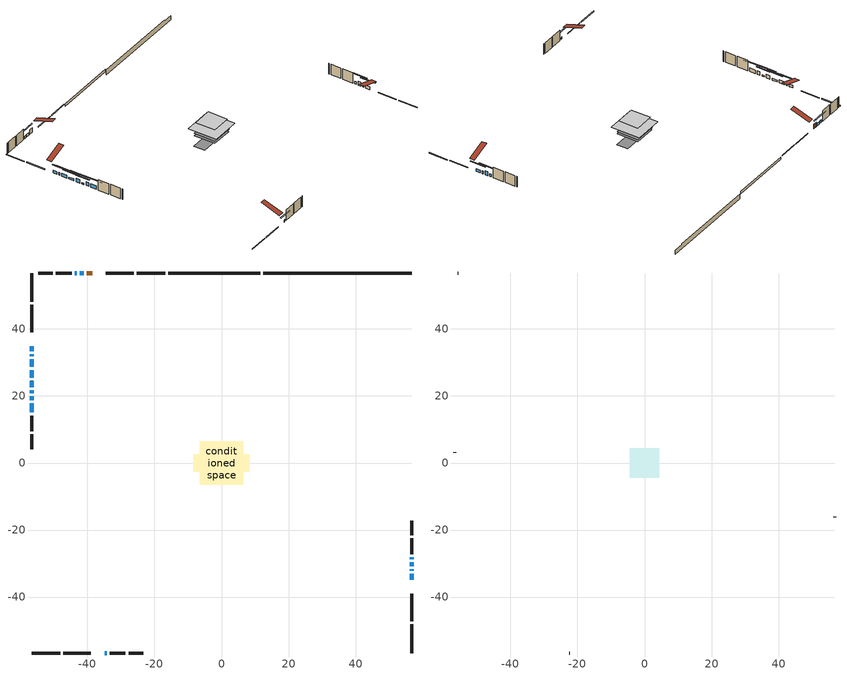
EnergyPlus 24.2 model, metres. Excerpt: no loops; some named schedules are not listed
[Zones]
conditioned space
 floor adiabatic (Floor2 construction): -4.76,-4.76 -4.76,4.76 4.76,4.76 4.76,-4.76 z1.07
 floor adiabatic (AdiabaticFloorConstruction): -6.42,-6.42 -6.42,6.42 6.42,6.42 6.42,-6.42 z3.51
 floor foundation (Slab1 construction): -8.49,-2.56 -8.49,2.56 8.49,2.56 8.49,-2.56 z-1.94
 floor foundation (Slab2 construction): -4.76,-4.76 -4.76,4.76 4.76,4.76 4.76,-4.76 z0
 wall outside (RimJoist1 construction): -16.78,56.71 -25.3,56.71 / -56.71,-56.71 -48.19,-56.71 / -56.71,56.71 -56.71,48.19 / 56.71,-56.71 56.71,-48.19 z1.07:1.37
 wall outside (RimJoist2 construction): -26.22,56.71 -34.51,56.71 / -47.26,-56.71 -38.97,-56.71 / -56.71,47.26 -56.71,38.97 / 56.71,-47.26 56.71,-38.97 z1.07:1.37
 wall outside (AdiabaticWallConstruction 1): -38.61,56.71 -40.21,56.71 z1.07:3.1
 wall outside (AdiabaticWallConstruction): 56.71,-34.88 56.71,-33.13 z1.07:2.34; -56.71,34.88 -56.71,33.37 / 56.71,-32.2 56.71,-31.78 / 56.71,-28.76 56.71,-28.13 z1.07:2.29; -56.71,32.44 -56.71,31.93 / -56.71,31 -56.71,28.67 z1.07:2.39; 56.71,-30.86 56.71,-29.69 z1.07:2.95; -34.88,-56.71 -34.32,-56.71 z1.07:1.96; -41.13,56.71 -42.3,56.71 / -43.23,56.71 -43.74,56.71 z1.07:2.24; -56.71,27.74 -56.71,25.4 z1.07:1.93; -56.71,24.47 -56.71,22.64 / -56.71,19.87 -56.71,18.7 / -56.71,17.77 -56.71,15.1 z1.07:2.72; -56.71,21.72 -56.71,20.8 z1.07:1.71
 wall outside (Wall1 construction): -44.67,56.71 -49.4,56.71 / -33.39,-56.71 -28.66,-56.71 / -56.71,14.17 -56.71,9.44 / 56.71,-27.2 56.71,-22.47 z1.07:5.95
 wall outside (Wall2 construction): -50.33,56.71 -54.71,56.71 / -27.73,-56.71 -23.35,-56.71 / -56.71,8.51 -56.71,4.13 / 56.71,-21.54 56.71,-17.16 z1.07:5.95
 wall foundation (FoundationWall1 construction): 12.51,56.71,-1.94 12.51,56.71,0.35 52.29,56.71,0.35 52.29,56.71,-0.11 56.71,56.71,-0.11 56.71,56.71,-1.94
 wall foundation (FoundationWall2 construction): 11.58,56.71 -15.85,56.71 z0:1.07
 window (WindowConstruction 4): 56.71,-34.88 56.71,-33.13 z1.07:2.34
 window (WindowConstruction 5): -56.71,34.88 -56.71,33.37 z1.07:2.29
 window (WindowConstruction 6): 56.71,-32.2 56.71,-31.78 z1.07:2.29
 window (WindowConstruction 7): -56.71,32.44 -56.71,31.93 z1.07:2.39
 window (WindowConstruction 8): -56.71,31 -56.71,28.67 z1.07:2.39
 window (WindowConstruction 9): 56.71,-30.85 56.71,-29.69 z1.07:2.95
 window (WindowConstruction 10): -34.88,-56.71 -34.32,-56.71 z1.07:1.96
 window (WindowConstruction 11): -41.13,56.71 -42.3,56.71 z1.07:2.24
 window (WindowConstruction 13): 56.71,-28.76 56.71,-28.13 z1.07:2.29
 window (WindowConstruction 12): -43.23,56.71 -43.74,56.71 z1.07:2.24
 window (WindowConstruction 14): -56.71,27.74 -56.71,25.4 z1.07:1.93
 window (WindowConstruction): -56.71,24.47 -56.71,22.64 z1.07:2.72
 window (WindowConstruction 1): -56.71,21.71 -56.71,20.8 z1.07:1.7
 window (WindowConstruction 2): -56.71,19.87 -56.71,18.7 z1.07:2.72
 window (WindowConstruction 3): -56.71,17.77 -56.71,15.1 z1.07:2.72
 door (Door): -38.61,56.71 -40.21,56.71 z1.07:3.1
 ceiling adiabatic (AdiabaticFloorConstruction): 6.42,-6.42 6.42,6.42 -6.42,6.42 -6.42,-6.42 z3.51
attic - vented
 floor to conditioned space (Floor1 construction Reversed): -4.36,-4.36 -4.36,4.36 4.36,4.36 4.36,-4.36 z5.95
 wall outside (Wall3 construction): -55.64,56.71 -55.78,56.71 / -22.42,-56.71 -22.28,-56.71 / -56.71,3.2 -56.71,3.06 / 56.71,-16.23 56.71,-16.09 z1.07:5.95
 roof outside (Roof1 construction): -37.68,56.71,5.95 -37.68,48.22,8.77 -35.44,48.22,8.77 -35.44,56.71,5.95; -35.81,-56.71,5.95 -35.81,-48.22,8.77 -38.04,-48.22,8.77 -38.04,-56.71,5.95; -56.71,35.81,5.95 -48.22,35.81,8.77 -48.22,38.04,8.77 -56.71,38.04,5.95; 56.71,-35.81,5.95 48.22,-35.81,8.77 48.22,-38.04,8.77 56.71,-38.04,5.95
shading: 56.71,-30.49 56.71,-37.52 57.12,-37.52 57.12,-30.49 z4.98; -56.71,29.29 -56.71,35.08 -57.12,35.08 -57.12,29.29 z5.03; -56.71,26.03 -56.71,33.64 -57.12,33.64 -57.12,26.03 z5.03; 56.71,-27.05 56.71,-33.49 57.12,-33.49 57.12,-27.05 z5.59; -31.68,-56.71 -37.52,-56.71 -37.52,-57.12 -31.68,-57.12 z4.6; -44.94,56.71 -38.5,56.71 -38.5,57.12 -44.94,57.12 z4.88; -46.38,56.71 -40.59,56.71 -40.59,57.12 -46.38,57.12 z4.88; -56.71,22.76 -56.71,30.38 -57.12,30.38 -57.12,22.76 z4.57; -56.71,20 -56.71,27.11 -57.12,27.11 -57.12,20 z5.36; -56.71,18.16 -56.71,24.35 -57.12,24.35 -57.12,18.16 z4.34; -56.71,16.06 -56.71,22.51 -57.12,22.51 -57.12,16.06 z5.36; -56.71,12.46 -56.71,20.41 -57.12,20.41 -57.12,12.46 z5.36
[Building]
Building 1: Terrain=Suburbs
[Site:Location]
London AP_ON: Latitude {deg}=43.03; Longitude {deg}=-81.15; Time Zone {hr}=-5; Elevation {m}=278; Keep Site Location Information=Yes
[Site:GroundTemperature:Shallow]
3.98693, 1.93205, 1.76749, 2.74264, 6.6573, 10.5537, 13.9317, 16.0716, 16.2534, 14.513, 11.2211, 7.44421
[Site:WaterMainsTemperature]
Calculation Method=Schedule; Temperature Schedule=mains temperature schedule
[Material] Roughness=Rough; Thermal Absorptance=0.9
Name | Thickness {m} | Conductivity {W/m-K} | Density {kg/m3} | Specific Heat {J/kg-K} | Solar Absorptance | Visible Absorptance
asphalt or fiberglass shingles | 0.00635 | 0.162714 | 1121.4 | 1465.45 | 0.4 | 0.4
ceiling loosefill ins | 0.0846667 | 0.0480833 | 16.02 | 1046.75 | 0.7 | 0.7
ceiling stud and cavity | 0.1397 | 0.0800577 | 65.682 | 1177.47 | 0.7 | 0.7
concrete 4.0 in. | 0.1016 | 1.803125 | 2242.8 | 837.4 | 0.7 | 0.7
concrete 8.0 in. | 0.2032 | 1.803125 | 2242.8 | 837.4 | 0.7 | 0.7
door material | 0.04445 | 0.053851 | 512.64 | 1214.23 | 0.7 | 0.7
exterior vertical ins | 0.00634375 | 0.029427 | 32.04 | 1214.23 | 0.7 | 0.7
exterior vertical ins 1 | 0.0443547 | 0.029427 | 32.04 | 1214.23 | 0.7 | 0.7
floor covering | 0.0127 | 9.015625 | 54.468 | 1339.84 | 0.6 | 0.6
floor covering 1 | 0.0127 | 0.0433444 | 54.468 | 1339.84 | 0.6 | 0.6
floor rigid ins; wall rigid ins | 0.512978 | 0.029427 | 32.04 | 1214.23 | 0.7 | 0.7
floor stud and cavity | 0.0889 | 0.621767 | 50.32683 | 1063.81 | 0.7 | 0.7
floor stud and cavity 1 | 0.1397 | 1.75129 | 37.0049 | 1207.88 | 0.7 | 0.7
furniture material conditioned space 1 | 0.1524 | 0.115458 | 640.8 | 1214.23 | 0.6 | 0.6
gypsum board | 0.0127 | 0.160291 | 801 | 837.4 | 0.6 | 0.6
gypsum board 1 | 0.0127 | 0.160291 | 801 | 837.4 | 0.7 | 0.7
osb sheathing 0.5 in. | 0.0127 | 0.115458 | 512.64 | 1214.23 | 0.7 | 0.7
osb sheathing 0.75 in. | 0.01905 | 0.115458 | 512.64 | 1214.23 | 0.7 | 0.7
osb sheathing 2.0 in. | 0.0508 | 0.115458 | 512.64 | 1214.23 | 0.7 | 0.7
rim joist rigid ins | 0.051816 | 0.029427 | 32.04 | 1214.23 | 0.7 | 0.7
rim joist stud and cavity | 0.0508 | 0.0346513 | 125.044 | 1163.47 | 0.6 | 0.6
rim joist stud and cavity 1 | 0.0508 | 0.035244 | 125.044 | 1163.47 | 0.6 | 0.6
wall stud and cavity | 0.1397 | 0.0817921 | 139.0536 | 1170.24 | 0.7 | 0.7
wall stud and cavity 1 | 0.1397 | 0.0937807 | 139.0536 | 1170.24 | 0.7 | 0.7
wall stud and cavity 2 | 0.0889 | 6.1454 | 50.32683 | 1063.81 | 0.6 | 0.6
wall stud and cavity 3 | 0.0889 | 0.380278 | 52.3479 | 1209.89 | 0.7 | 0.7
wall stud and cavity 4 | 0.0889 | 0.391764 | 83.0341 | 1211.67 | 0.7 | 0.7
wood siding | 0.0254 | 0.102417 | 544.68 | 1172.36 | 0.4 | 0.4
wood siding 1 | 0.00254 | 0.102417 | 544.68 | 1172.36 | 0.4 | 0.4
wood siding 2; wood siding 3; wood siding 4 | 0.0254 | 0.102417 | 544.68 | 1172.36 | 0.7 | 0.7
[WindowMaterial:SimpleGlazingSystem]
Name | U-Factor {W/m2-K} | Solar Heat Gain Coefficient
WindowMaterial | 2.9395 | 0.62
WindowMaterial 1 | 2.992306 | 0.51
WindowMaterial 10 | 2.98776 | 0.6
WindowMaterial 11 | 2.9395 | 0.6
WindowMaterial 12 | 4.09838 | 0.68
WindowMaterial 13 | 3.131417 | 0.48
WindowMaterial 14 | 3.00253 | 0.53
WindowMaterial 2 | 3.006501 | 0.51
WindowMaterial 3 | 2.975272 | 0.57
WindowMaterial 4 | 2.91679 | 0.63
WindowMaterial 5 | 2.96903 | 0.62
WindowMaterial 6 | 3.06271 | 0.54
WindowMaterial 7 | 3.00537 | 0.5
WindowMaterial 8 | 2.93325 | 0.6
WindowMaterial 9 | 2.91963 | 0.62
[Construction]
AdiabaticFloorConstruction: floor stud and cavity 1, floor rigid ins, osb sheathing 0.75 in., floor covering 1
AdiabaticWallConstruction: wood siding 3, wall rigid ins, wall stud and cavity 3, gypsum board
AdiabaticWallConstruction 1: wood siding 4, wall rigid ins, wall stud and cavity 3, gypsum board
Door: door material
Floor1 construction Reversed: gypsum board, ceiling stud and cavity, ceiling loosefill ins
Floor2 construction: floor stud and cavity, floor covering
FoundationWall1 construction; FoundationWall2 construction: concrete 8.0 in., gypsum board 1
furniture construction conditioned space 1: furniture material conditioned space 1
PartitionWallConstruction: gypsum board, wall stud and cavity 4, gypsum board
RimJoist1 construction: wood siding 2, rim joist rigid ins, osb sheathing 2.0 in., rim joist stud and cavity
RimJoist2 construction: wood siding 2, rim joist rigid ins, osb sheathing 2.0 in., rim joist stud and cavity 1
Roof1 construction: asphalt or fiberglass shingles
Slab1 construction; Slab2 construction: concrete 4.0 in.
Wall1 construction: wood siding, osb sheathing 0.5 in., wall stud and cavity, gypsum board
Wall2 construction: wood siding, osb sheathing 0.5 in., wall stud and cavity 1, gypsum board
Wall3 construction: wood siding 1, wall stud and cavity 2
WindowConstruction: WindowMaterial
WindowConstruction 1: WindowMaterial 1
WindowConstruction 10: WindowMaterial 10
WindowConstruction 11: WindowMaterial 11
WindowConstruction 12: WindowMaterial 12
WindowConstruction 13: WindowMaterial 13
WindowConstruction 14: WindowMaterial 14
WindowConstruction 2: WindowMaterial 2
WindowConstruction 3: WindowMaterial 3
WindowConstruction 4: WindowMaterial 4
WindowConstruction 5: WindowMaterial 5
WindowConstruction 6: WindowMaterial 6
WindowConstruction 7: WindowMaterial 7
WindowConstruction 8: WindowMaterial 8
WindowConstruction 9: WindowMaterial 9
[Zone] Multiplier=1; Part of Total Floor Area=Yes
Name | Volume {m3}
attic - vented | 34.8369
conditioned space | 626.9
[Space]
Name | Zone | Volume {m3}
attic - vented 1 | attic - vented | 34.8369
conditioned space 1 | conditioned space | 626.9
[ZoneInfiltration:EffectiveLeakageArea]
infil attic - vented 1: Zone or Space=attic - vented 1; Schedule=Always On Discrete; Effective Air Leakage Area {cm2}=3311.13; Stack Coefficient=0.000535789; Wind Coefficient=1.56393e-05
[ZoneMixing]
whole house fan mix: Zone or Space=attic - vented; Schedule=Always On Continuous; Design Flow Rate Calculation Method=Flow/Zone; Design Flow Rate {m3/s}=0; Source Zone or Space=conditioned space
[SurfaceProperty:ExposedFoundationPerimeter] Exposed Perimeter Calculation Method=TotalExposedPerimeter
Name | Total Exposed Perimeter {m}
Slab1 | 44.195
Slab2 | 27.432
[InternalMass] Zone or ZoneList=conditioned space; Space or SpaceList=conditioned space 1
Name | Construction | Surface Area {m2}
furniture mass conditioned space 1 | furniture construction conditioned space 1 | 173.208
partition wall mass | PartitionWallConstruction | 342.32
[Lights]
interior lighting: Zone or ZoneList or Space or SpaceList=conditioned space 1; Schedule=interior lighting schedule; Design Level Calculation Method=LightingLevel; Lighting Level {W}=343.2; Return Air Fraction=0; Fraction Radiant=0.6; Fraction Visible=0.2; Fraction Replaceable=1
[People]
occupants: Zone or ZoneList or Space or SpaceList=conditioned space 1; Number of People Schedule=occupants schedule; Number of People Calculation Method=People; Number of People=3; Fraction Radiant=0.314171; Sensible Heat Fraction=0.56303; Activity Level Schedule=occupants activity schedule; Carbon Dioxide Generation Rate {m3/s-W}=0; Enable ASHRAE 55 Comfort Warnings=No; Mean Radiant Temperature Calculation Type=EnclosureAveraged
[ElectricEquipment] Zone or ZoneList or Space or SpaceList=conditioned space 1; Design Level Calculation Method=EquipmentLevel
Name | Schedule | Design Level {W} | Fraction Latent | Fraction Radiant | Fraction Lost
clothes dryer | clothes dryer schedule | 140.772 | 0.015 | 0.081 | 0.85
clothes washer | clothes washer schedule | 32.1985 | 0.03 | 0.162 | 0.7
cooking range | cooking range schedule | 215.147 | 0.08 | 0.432 | 0.2
dishwasher | dishwasher schedule | 66.8632 | 0.3 | 0.18 | 0.4
fridge | fridge schedule | 72.9452 | 0 | 0.6 | 0
mech vent house fan | mech vent house fan schedule | 0 | 0 | 0 | 1
mech vent house fan cfis | mech vent house fan cfis schedule | 0 | 0 | 0 | 0
misc plug loads | misc plug loads schedule | 494.7 | 0.045 | 0.513 | 0.1
whole house fan | Always On Discrete | 0 | 0 | 0 | 1
[OtherEquipment] Zone or ZoneList or Space or SpaceList=conditioned space 1; Design Level Calculation Method=EquipmentLevel
Name | Fuel Type | Schedule | Design Level {W} | Fraction Latent | Fraction Radiant | Fraction Lost
clothes dryer 1 | Electricity | clothes dryer schedule | 0 | 0.015 | 0.081 | 0.85
cooking range 1 | Electricity | cooking range schedule | 0 | 0.08 | 0.432 | 0.2
general water use latent | None | general water use schedule | 62.594 | 1 | 0 | 0
general water use sensible | None | general water use schedule | -61.6891 | 0 | 0.6 | 0
mech vent house fan latent load | None | Always On Discrete | 0 | 1 | 0 | 0
mech vent house fan sensible load | None | Always On Discrete | 0 | 0 | 0 | 0
water heater energy adjustment1 | NaturalGas | Always On Discrete | 0.01 | 0 | 0 | 1
[ZoneInfiltration:DesignFlowRate] Zone or ZoneList or Space or SpaceList=conditioned space 1; Schedule=Always On Discrete; Design Flow Rate Calculation Method=Flow/Zone; Design Flow Rate {m3/s}=0
infil flow; natural vent flow; whole house fan flow
[Foundation:Kiva] Initial Indoor Air Temperature {C}=18; Wall Depth Below Slab {m}=0.2032; Custom Block X Position 1 {m}=0.2159; Custom Block Z Position 1 {m}=0
Name | Wall Height Above Grade {m} | Custom Block Material Name 1 | Custom Block Depth 1 {m}
Foundation Kiva 1 | 0.350002 | exterior vertical ins | 2.28999
Foundation Kiva 2 | 1.07 | exterior vertical ins 1 | 1.07
[Foundation:Kiva:Settings]
Soil Conductivity {W/m-K}=0.849921; Soil Density {kg/m3}=1842.3; Soil Specific Heat {J/kg-K}=418.7; Ground Solar Absorptivity=0.9; Ground Thermal Absorptivity=0.9; Ground Surface Roughness {m}=0.03; Far-Field Width {m}=40; Deep-Ground Boundary Condition=ZeroFlux; Deep-Ground Depth {m}=40; Minimum Cell Dimension {m}=0.2; Maximum Cell Growth Coefficient=3; Simulation Timestep=Timestep
[Exterior:Lights]
exterior lighting: Schedule=exterior lighting schedule; Design Level {W}=75.6
[Schedule:Constant]
Name | Hourly Value
Always On Continuous; mech vent house fan schedule; mech vent house fan cfis schedule; Always On Discrete | 1
occupants activity schedule | 117.228
fridge schedule | 0
[Schedule:Week:Daily]
interior lighting schedule Week Rule - Jan1-Jan27: interior lighting schedule day, interior lighting schedule day, interior lighting schedule day, interior lighting schedule day, interior lighting schedule day, interior lighting schedule day, interior lighting schedule day, interior lighting schedule default day, interior lighting schedule default day, interior lighting schedule default day, interior lighting schedule default day, interior lighting schedule default day
interior lighting schedule Week Rule - Jan28-Feb3: interior lighting schedule day, interior lighting schedule day, interior lighting schedule day, interior lighting schedule day, interior lighting schedule day 1, interior lighting schedule day 1, interior lighting schedule day 1, interior lighting schedule default day, interior lighting schedule default day, interior lighting schedule default day, interior lighting schedule default day, interior lighting schedule default day
interior lighting schedule Week Rule - Feb4-Feb24: interior lighting schedule day 1, interior lighting schedule day 1, interior lighting schedule day 1, interior lighting schedule day 1, interior lighting schedule day 1, interior lighting schedule day 1, interior lighting schedule day 1, interior lighting schedule default day, interior lighting schedule default day, interior lighting schedule default day, interior lighting schedule default day, interior lighting schedule default day
interior lighting schedule Week Rule - Feb25-Mar3: interior lighting schedule day 1, interior lighting schedule day 1, interior lighting schedule day 1, interior lighting schedule day 1, interior lighting schedule day 2, interior lighting schedule day 2, interior lighting schedule day 2, interior lighting schedule default day, interior lighting schedule default day, interior lighting schedule default day, interior lighting schedule default day, interior lighting schedule default day
interior lighting schedule Week Rule - Mar4-Mar31: interior lighting schedule day 2, interior lighting schedule day 2, interior lighting schedule day 2, interior lighting schedule day 2, interior lighting schedule day 2, interior lighting schedule day 2, interior lighting schedule day 2, interior lighting schedule default day, interior lighting schedule default day, interior lighting schedule default day, interior lighting schedule default day, interior lighting schedule default day
interior lighting schedule Week Rule - Apr1-Apr28: interior lighting schedule day 3, interior lighting schedule day 3, interior lighting schedule day 3, interior lighting schedule day 3, interior lighting schedule day 3, interior lighting schedule day 3, interior lighting schedule day 3, interior lighting schedule default day, interior lighting schedule default day, interior lighting schedule default day, interior lighting schedule default day, interior lighting schedule default day
interior lighting schedule Week Rule - Apr29-May5: interior lighting schedule day 3, interior lighting schedule day 3, interior lighting schedule day 4, interior lighting schedule day 4, interior lighting schedule day 4, interior lighting schedule day 4, interior lighting schedule day 4, interior lighting schedule default day, interior lighting schedule default day, interior lighting schedule default day, interior lighting schedule default day, interior lighting schedule default day
interior lighting schedule Week Rule - May6-May26: interior lighting schedule day 4, interior lighting schedule day 4, interior lighting schedule day 4, interior lighting schedule day 4, interior lighting schedule day 4, interior lighting schedule day 4, interior lighting schedule day 4, interior lighting schedule default day, interior lighting schedule default day, interior lighting schedule default day, interior lighting schedule default day, interior lighting schedule default day
interior lighting schedule Week Rule - May27-Jun2: interior lighting schedule day 4, interior lighting schedule day 4, interior lighting schedule day 4, interior lighting schedule day 4, interior lighting schedule day 4, interior lighting schedule day 5, interior lighting schedule day 5, interior lighting schedule default day, interior lighting schedule default day, interior lighting schedule default day, interior lighting schedule default day, interior lighting schedule default day
interior lighting schedule Week Rule - Jun3-Jun30: interior lighting schedule day 5, interior lighting schedule day 5, interior lighting schedule day 5, interior lighting schedule day 5, interior lighting schedule day 5, interior lighting schedule day 5, interior lighting schedule day 5, interior lighting schedule default day, interior lighting schedule default day, interior lighting schedule default day, interior lighting schedule default day, interior lighting schedule default day
interior lighting schedule Week Rule - Jul1-Jul28: interior lighting schedule day 6, interior lighting schedule day 6, interior lighting schedule day 6, interior lighting schedule day 6, interior lighting schedule day 6, interior lighting schedule day 6, interior lighting schedule day 6, interior lighting schedule default day, interior lighting schedule default day, interior lighting schedule default day, interior lighting schedule default day, interior lighting schedule default day
interior lighting schedule Week Rule - Jul29-Aug4: interior lighting schedule day 6, interior lighting schedule day 6, interior lighting schedule day 6, interior lighting schedule day 7, interior lighting schedule day 7, interior lighting schedule day 7, interior lighting schedule day 7, interior lighting schedule default day, interior lighting schedule default day, interior lighting schedule default day, interior lighting schedule default day, interior lighting schedule default day
interior lighting schedule Week Rule - Aug5-Aug25: interior lighting schedule day 7, interior lighting schedule day 7, interior lighting schedule day 7, interior lighting schedule day 7, interior lighting schedule day 7, interior lighting schedule day 7, interior lighting schedule day 7, interior lighting schedule default day, interior lighting schedule default day, interior lighting schedule default day, interior lighting schedule default day, interior lighting schedule default day
interior lighting schedule Week Rule - Aug26-Sep1: interior lighting schedule day 7, interior lighting schedule day 7, interior lighting schedule day 7, interior lighting schedule day 7, interior lighting schedule day 7, interior lighting schedule day 7, interior lighting schedule day 8, interior lighting schedule default day, interior lighting schedule default day, interior lighting schedule default day, interior lighting schedule default day, interior lighting schedule default day
interior lighting schedule Week Rule - Sep2-Sep29: interior lighting schedule day 8, interior lighting schedule day 8, interior lighting schedule day 8, interior lighting schedule day 8, interior lighting schedule day 8, interior lighting schedule day 8, interior lighting schedule day 8, interior lighting schedule default day, interior lighting schedule default day, interior lighting schedule default day, interior lighting schedule default day, interior lighting schedule default day
interior lighting schedule Week Rule - Sep30-Oct6: interior lighting schedule day 8, interior lighting schedule day 9, interior lighting schedule day 9, interior lighting schedule day 9, interior lighting schedule day 9, interior lighting schedule day 9, interior lighting schedule day 9, interior lighting schedule default day, interior lighting schedule default day, interior lighting schedule default day, interior lighting schedule default day, interior lighting schedule default day
interior lighting schedule Week Rule - Oct7-Oct27: interior lighting schedule day 9, interior lighting schedule day 9, interior lighting schedule day 9, interior lighting schedule day 9, interior lighting schedule day 9, interior lighting schedule day 9, interior lighting schedule day 9, interior lighting schedule default day, interior lighting schedule default day, interior lighting schedule default day, interior lighting schedule default day, interior lighting schedule default day
interior lighting schedule Week Rule - Oct28-Nov3: interior lighting schedule day 9, interior lighting schedule day 9, interior lighting schedule day 9, interior lighting schedule day 9, interior lighting schedule day 10, interior lighting schedule day 10, interior lighting schedule day 10, interior lighting schedule default day, interior lighting schedule default day, interior lighting schedule default day, interior lighting schedule default day, interior lighting schedule default day
interior lighting schedule Week Rule - Nov4-Nov24: interior lighting schedule day 10, interior lighting schedule day 10, interior lighting schedule day 10, interior lighting schedule day 10, interior lighting schedule day 10, interior lighting schedule day 10, interior lighting schedule day 10, interior lighting schedule default day, interior lighting schedule default day, interior lighting schedule default day, interior lighting schedule default day, interior lighting schedule default day
interior lighting schedule Week Rule - Nov25-Dec1: interior lighting schedule day 10, interior lighting schedule day 10, interior lighting schedule day 10, interior lighting schedule day 10, interior lighting schedule day 10, interior lighting schedule day 10, interior lighting schedule day 11, interior lighting schedule default day, interior lighting schedule default day, interior lighting schedule default day, interior lighting schedule default day, interior lighting schedule default day
interior lighting schedule Week Rule - Dec2-Dec31: interior lighting schedule day 11, interior lighting schedule day 11, interior lighting schedule day 11, interior lighting schedule day 11, interior lighting schedule day 11, interior lighting schedule day 11, interior lighting schedule day 11, interior lighting schedule default day, interior lighting schedule default day, interior lighting schedule default day, interior lighting schedule default day, interior lighting schedule default day
occupants schedule Week Rule - Jan1-Dec31: occupants schedule day, occupants schedule day, occupants schedule day, occupants schedule day, occupants schedule day, occupants schedule day, occupants schedule day, occupants schedule default day, occupants schedule default day, occupants schedule default day, occupants schedule default day, occupants schedule default day
clothes dryer schedule Week Rule - Jan1-Dec31: clothes dryer schedule day, clothes dryer schedule day, clothes dryer schedule day, clothes dryer schedule day, clothes dryer schedule day, clothes dryer schedule day, clothes dryer schedule day, clothes dryer schedule default day, clothes dryer schedule default day, clothes dryer schedule default day, clothes dryer schedule default day, clothes dryer schedule default day
clothes washer schedule Week Rule - Jan1-Dec31: clothes washer schedule day, clothes washer schedule day, clothes washer schedule day, clothes washer schedule day, clothes washer schedule day, clothes washer schedule day, clothes washer schedule day, clothes washer schedule default day, clothes washer schedule default day, clothes washer schedule default day, clothes washer schedule default day, clothes washer schedule default day
cooking range schedule Week Rule - Jan1-Dec31: cooking range schedule day, cooking range schedule day, cooking range schedule day, cooking range schedule day, cooking range schedule day, cooking range schedule day, cooking range schedule day, cooking range schedule default day, cooking range schedule default day, cooking range schedule default day, cooking range schedule default day, cooking range schedule default day
dishwasher schedule Week Rule - Jan1-Dec31: dishwasher schedule day, dishwasher schedule day, dishwasher schedule day, dishwasher schedule day, dishwasher schedule day, dishwasher schedule day, dishwasher schedule day, dishwasher schedule default day, dishwasher schedule default day, dishwasher schedule default day, dishwasher schedule default day, dishwasher schedule default day
misc plug loads schedule Week Rule - Jan1-Dec31: misc plug loads schedule day, misc plug loads schedule day, misc plug loads schedule day, misc plug loads schedule day, misc plug loads schedule day, misc plug loads schedule day, misc plug loads schedule day, misc plug loads schedule default day, misc plug loads schedule default day, misc plug loads schedule default day, misc plug loads schedule default day, misc plug loads schedule default day
general water use schedule Week Rule - Jan1-Dec31: general water use schedule day, general water use schedule day, general water use schedule day, general water use schedule day, general water use schedule day, general water use schedule day, general water use schedule day, general water use schedule default day, general water use schedule default day, general water use schedule default day, general water use schedule default day, general water use schedule default day
exterior lighting schedule Week Rule - Jan1-Jan27: exterior lighting schedule day, exterior lighting schedule day, exterior lighting schedule day, exterior lighting schedule day, exterior lighting schedule day, exterior lighting schedule day, exterior lighting schedule day, exterior lighting schedule default day, exterior lighting schedule default day, exterior lighting schedule default day, exterior lighting schedule default day, exterior lighting schedule default day
exterior lighting schedule Week Rule - Jan28-Feb3: exterior lighting schedule day, exterior lighting schedule day, exterior lighting schedule day, exterior lighting schedule day, exterior lighting schedule day 1, exterior lighting schedule day 1, exterior lighting schedule day 1, exterior lighting schedule default day, exterior lighting schedule default day, exterior lighting schedule default day, exterior lighting schedule default day, exterior lighting schedule default day
exterior lighting schedule Week Rule - Feb4-Feb24: exterior lighting schedule day 1, exterior lighting schedule day 1, exterior lighting schedule day 1, exterior lighting schedule day 1, exterior lighting schedule day 1, exterior lighting schedule day 1, exterior lighting schedule day 1, exterior lighting schedule default day, exterior lighting schedule default day, exterior lighting schedule default day, exterior lighting schedule default day, exterior lighting schedule default day
exterior lighting schedule Week Rule - Feb25-Mar3: exterior lighting schedule day 1, exterior lighting schedule day 1, exterior lighting schedule day 1, exterior lighting schedule day 1, exterior lighting schedule day 2, exterior lighting schedule day 2, exterior lighting schedule day 2, exterior lighting schedule default day, exterior lighting schedule default day, exterior lighting schedule default day, exterior lighting schedule default day, exterior lighting schedule default day
exterior lighting schedule Week Rule - Mar4-Mar31: exterior lighting schedule day 2, exterior lighting schedule day 2, exterior lighting schedule day 2, exterior lighting schedule day 2, exterior lighting schedule day 2, exterior lighting schedule day 2, exterior lighting schedule day 2, exterior lighting schedule default day, exterior lighting schedule default day, exterior lighting schedule default day, exterior lighting schedule default day, exterior lighting schedule default day
exterior lighting schedule Week Rule - Apr1-Apr28: exterior lighting schedule day 3, exterior lighting schedule day 3, exterior lighting schedule day 3, exterior lighting schedule day 3, exterior lighting schedule day 3, exterior lighting schedule day 3, exterior lighting schedule day 3, exterior lighting schedule default day, exterior lighting schedule default day, exterior lighting schedule default day, exterior lighting schedule default day, exterior lighting schedule default day
exterior lighting schedule Week Rule - Apr29-May5: exterior lighting schedule day 3, exterior lighting schedule day 3, exterior lighting schedule day 4, exterior lighting schedule day 4, exterior lighting schedule day 4, exterior lighting schedule day 4, exterior lighting schedule day 4, exterior lighting schedule default day, exterior lighting schedule default day, exterior lighting schedule default day, exterior lighting schedule default day, exterior lighting schedule default day
exterior lighting schedule Week Rule - May6-May26: exterior lighting schedule day 4, exterior lighting schedule day 4, exterior lighting schedule day 4, exterior lighting schedule day 4, exterior lighting schedule day 4, exterior lighting schedule day 4, exterior lighting schedule day 4, exterior lighting schedule default day, exterior lighting schedule default day, exterior lighting schedule default day, exterior lighting schedule default day, exterior lighting schedule default day
exterior lighting schedule Week Rule - May27-Jun2: exterior lighting schedule day 4, exterior lighting schedule day 4, exterior lighting schedule day 4, exterior lighting schedule day 4, exterior lighting schedule day 4, exterior lighting schedule day 5, exterior lighting schedule day 5, exterior lighting schedule default day, exterior lighting schedule default day, exterior lighting schedule default day, exterior lighting schedule default day, exterior lighting schedule default day
exterior lighting schedule Week Rule - Jun3-Jun30: exterior lighting schedule day 5, exterior lighting schedule day 5, exterior lighting schedule day 5, exterior lighting schedule day 5, exterior lighting schedule day 5, exterior lighting schedule day 5, exterior lighting schedule day 5, exterior lighting schedule default day, exterior lighting schedule default day, exterior lighting schedule default day, exterior lighting schedule default day, exterior lighting schedule default day
exterior lighting schedule Week Rule - Jul1-Jul28: exterior lighting schedule day 6, exterior lighting schedule day 6, exterior lighting schedule day 6, exterior lighting schedule day 6, exterior lighting schedule day 6, exterior lighting schedule day 6, exterior lighting schedule day 6, exterior lighting schedule default day, exterior lighting schedule default day, exterior lighting schedule default day, exterior lighting schedule default day, exterior lighting schedule default day
exterior lighting schedule Week Rule - Jul29-Aug4: exterior lighting schedule day 6, exterior lighting schedule day 6, exterior lighting schedule day 6, exterior lighting schedule day 7, exterior lighting schedule day 7, exterior lighting schedule day 7, exterior lighting schedule day 7, exterior lighting schedule default day, exterior lighting schedule default day, exterior lighting schedule default day, exterior lighting schedule default day, exterior lighting schedule default day
exterior lighting schedule Week Rule - Aug5-Aug25: exterior lighting schedule day 7, exterior lighting schedule day 7, exterior lighting schedule day 7, exterior lighting schedule day 7, exterior lighting schedule day 7, exterior lighting schedule day 7, exterior lighting schedule day 7, exterior lighting schedule default day, exterior lighting schedule default day, exterior lighting schedule default day, exterior lighting schedule default day, exterior lighting schedule default day
exterior lighting schedule Week Rule - Aug26-Sep1: exterior lighting schedule day 7, exterior lighting schedule day 7, exterior lighting schedule day 7, exterior lighting schedule day 7, exterior lighting schedule day 7, exterior lighting schedule day 7, exterior lighting schedule day 8, exterior lighting schedule default day, exterior lighting schedule default day, exterior lighting schedule default day, exterior lighting schedule default day, exterior lighting schedule default day
exterior lighting schedule Week Rule - Sep2-Sep29: exterior lighting schedule day 8, exterior lighting schedule day 8, exterior lighting schedule day 8, exterior lighting schedule day 8, exterior lighting schedule day 8, exterior lighting schedule day 8, exterior lighting schedule day 8, exterior lighting schedule default day, exterior lighting schedule default day, exterior lighting schedule default day, exterior lighting schedule default day, exterior lighting schedule default day
[Schedule:Year]
interior lighting schedule: interior lighting schedule Week Rule - Jan1-Jan27, 1, 1, 1, 27, interior lighting schedule Week Rule - Jan28-Feb3, 1, 28, 2, 3, interior lighting schedule Week Rule - Feb4-Feb24, 2, 4, 2, 24, interior lighting schedule Week Rule - Feb25-Mar3, 2, 25, 3, 3, interior lighting schedule Week Rule - Mar4-Mar31, 3, 4, 3, 31, interior lighting schedule Week Rule - Apr1-Apr28, 4, 1, 4, 28, interior lighting schedule Week Rule - Apr29-May5, 4, 29, 5, 5, interior lighting schedule Week Rule - May6-May26, 5, 6, 5, 26, interior lighting schedule Week Rule - May27-Jun2, 5, 27, 6, 2, interior lighting schedule Week Rule - Jun3-Jun30, 6, 3, 6, 30, interior lighting schedule Week Rule - Jul1-Jul28, 7, 1, 7, 28, interior lighting schedule Week Rule - Jul29-Aug4, 7, 29, 8, 4, interior lighting schedule Week Rule - Aug5-Aug25, 8, 5, 8, 25, interior lighting schedule Week Rule - Aug26-Sep1, 8, 26, 9, 1, interior lighting schedule Week Rule - Sep2-Sep29, 9, 2, 9, 29, interior lighting schedule Week Rule - Sep30-Oct6, 9, 30, 10, 6, interior lighting schedule Week Rule - Oct7-Oct27, 10, 7, 10, 27, interior lighting schedule Week Rule - Oct28-Nov3, 10, 28, 11, 3, interior lighting schedule Week Rule - Nov4-Nov24, 11, 4, 11, 24, interior lighting schedule Week Rule - Nov25-Dec1, 11, 25, 12, 1, interior lighting schedule Week Rule - Dec2-Dec31, 12, 2, 12, 31
occupants schedule: occupants schedule Week Rule - Jan1-Dec31, 1, 1, 12, 31
clothes dryer schedule: clothes dryer schedule Week Rule - Jan1-Dec31, 1, 1, 12, 31
clothes washer schedule: clothes washer schedule Week Rule - Jan1-Dec31, 1, 1, 12, 31
cooking range schedule: cooking range schedule Week Rule - Jan1-Dec31, 1, 1, 12, 31
dishwasher schedule: dishwasher schedule Week Rule - Jan1-Dec31, 1, 1, 12, 31
misc plug loads schedule: misc plug loads schedule Week Rule - Jan1-Dec31, 1, 1, 12, 31
general water use schedule: general water use schedule Week Rule - Jan1-Dec31, 1, 1, 12, 31
exterior lighting schedule: exterior lighting schedule Week Rule - Jan1-Jan27, 1, 1, 1, 27, exterior lighting schedule Week Rule - Jan28-Feb3, 1, 28, 2, 3, exterior lighting schedule Week Rule - Feb4-Feb24, 2, 4, 2, 24, exterior lighting schedule Week Rule - Feb25-Mar3, 2, 25, 3, 3, exterior lighting schedule Week Rule - Mar4-Mar31, 3, 4, 3, 31, exterior lighting schedule Week Rule - Apr1-Apr28, 4, 1, 4, 28, exterior lighting schedule Week Rule - Apr29-May5, 4, 29, 5, 5, exterior lighting schedule Week Rule - May6-May26, 5, 6, 5, 26, exterior lighting schedule Week Rule - May27-Jun2, 5, 27, 6, 2, exterior lighting schedule Week Rule - Jun3-Jun30, 6, 3, 6, 30, exterior lighting schedule Week Rule - Jul1-Jul28, 7, 1, 7, 28, exterior lighting schedule Week Rule - Jul29-Aug4, 7, 29, 8, 4, exterior lighting schedule Week Rule - Aug5-Aug25, 8, 5, 8, 25, exterior lighting schedule Week Rule - Aug26-Sep1, 8, 26, 9, 1, exterior lighting schedule Week Rule - Sep2-Sep29, 9, 2, 9, 29, exterior lighting schedule Week Rule - Sep30-Oct6, 9, 30, 10, 6, exterior lighting schedule Week Rule - Oct7-Oct27, 10, 7, 10, 27, exterior lighting schedule Week Rule - Oct28-Nov3, 10, 28, 11, 3, exterior lighting schedule Week Rule - Nov4-Nov24, 11, 4, 11, 24, exterior lighting schedule Week Rule - Nov25-Dec1, 11, 25, 12, 1, exterior lighting schedule Week Rule - Dec2-Dec31, 12, 2, 12, 31
[Schedule:Compact]
mains temperature schedule: Through: 01/01, For: AllDays, Until: 24:00, 7.96722, Through: 01/02, For: AllDays, Until: 24:00, 7.89722, Through: 01/03, For: AllDays, Until: 24:00, 7.82778, Through: 01/04, For: AllDays, Until: 24:00, 7.76, Through: 01/05, For: AllDays, Until: 24:00, 7.69333, Through: 01/06, For: AllDays, Until: 24:00, 7.62778, Through: 01/07, For: AllDays, Until: 24:00, 7.56389, Through: 01/08, For: AllDays, Until: 24:00, 7.50167, Through: 01/09, For: AllDays, Until: 24:00, 7.44056, Through: 01/10, For: AllDays, Until: 24:00, 7.38056, Through: 01/11, For: AllDays, Until: 24:00, 7.32222, Through: 01/12, For: AllDays, Until: 24:00, 7.26556, Through: 01/13, For: AllDays, Until: 24:00, 7.21, Through: 01/14, For: AllDays, Until: 24:00, 7.15556, Through: 01/15, For: AllDays, Until: 24:00, 7.10333, Through: 01/16, For: AllDays, Until: 24:00, 7.05222, Through: 01/17, For: AllDays, Until: 24:00, 7.00278, Through: 01/18, For: AllDays, Until: 24:00, 6.955, Through: 01/19, For: AllDays, Until: 24:00, 6.90833, Through: 01/20, For: AllDays, Until: 24:00, 6.86389, Through: 01/21, For: AllDays, Until: 24:00, 6.82056, Through: 01/22, For: AllDays, Until: 24:00, 6.77889, Through: 01/23, For: AllDays, Until: 24:00, 6.73889, Through: 01/24, For: AllDays, Until: 24:00, 6.7, Through: 01/25, For: AllDays, Until: 24:00, 6.66333, Through: 01/26, For: AllDays, Until: 24:00, 6.62833, Through: 01/27, For: AllDays, Until: 24:00, 6.59444, Through: 01/28, For: AllDays, Until: 24:00, 6.56278, Through: 01/29, For: AllDays, Until: 24:00, 6.53222, Through: 01/30, For: AllDays, Until: 24:00, 6.50389, Through: 01/31, For: AllDays, Until: 24:00, 6.47722, Through: 02/01, For: AllDays, Until: 24:00, 6.45167, Through: 02/02, For: AllDays, Until: 24:00, 6.42833, Through: 02/03, For: AllDays, Until: 24:00, 6.40667, Through: 02/04, For: AllDays, Until: 24:00, 6.38611, Through: 02/05, For: AllDays, Until: 24:00, 6.36778, Through: 02/06, For: AllDays, Until: 24:00, 6.35111, Through: 02/07, For: AllDays, Until: 24:00, 6.33611, Through: 02/08, For: AllDays, Until: 24:00, 6.32333, Through: 02/09, For: AllDays, Until: 24:00, 6.31167, Through: 02/10, For: AllDays, Until: 24:00, 6.30222, Through: 02/11, For: AllDays, Until: 24:00, 6.29389, Through: 02/12, For: AllDays, Until: 24:00, 6.28778, Through: 02/13, For: AllDays, Until: 24:00, 6.28333, Through: 02/14, For: AllDays, Until: 24:00, 6.28056, Through: 02/15, For: AllDays, Until: 24:00, 6.27944, Through: 02/16, For: AllDays, Until: 24:00, 6.28, Through: 02/17, For: AllDays, Until: 24:00, 6.28278, Through: 02/18, For: AllDays, Until: 24:00, 6.28722, Through: 02/19, For: AllDays, Until: 24:00, 6.29278, Through: 02/20, For: AllDays, Until: 24:00, 6.30056, Through: 02/21, For: AllDays, Until: 24:00, 6.31, Through: 02/22, For: AllDays, Until: 24:00, 6.32111, Through: 02/23, For: AllDays, Until: 24:00, 6.33444, Through: 02/24, For: AllDays, Until: 24:00, 6.34889, Through: 02/25, For: AllDays, Until: 24:00, 6.36556, Through: 02/26, For: AllDays, Until: 24:00, 6.38333, Through: 02/27, For: AllDays, Until: 24:00, 6.40333, Through: 02/28, For: AllDays, Until: 24:00, 6.425, Through: 03/01, For: AllDays, Until: 24:00, 6.44833, Through: 03/02, For: AllDays, Until: 24:00, 6.47278, Through: 03/03, For: AllDays, Until: 24:00, 6.49944, Through: 03/04, For: AllDays, Until: 24:00, 6.52778, Through: 03/05, For: AllDays, Until: 24:00, 6.55778, Through: 03/06, For: AllDays, Until: 24:00, 6.58944, Through: 03/07, For: AllDays, Until: 24:00, 6.62278, Through: 03/08, For: AllDays, Until: 24:00, 6.65778, Through: 03/09, For: AllDays, Until: 24:00, 6.69444, Through: 03/10, For: AllDays, Until: 24:00, 6.73278, Through: 03/11, For: AllDays, Until: 24:00, 6.77278, Through: 03/12, For: AllDays, Until: 24:00, 6.81389, Through: 03/13, For: AllDays, Until: 24:00, 6.85722, Through: 03/14, For: AllDays, Until: 24:00, 6.90167, Through: 03/15, For: AllDays, Until: 24:00, 6.94778, Through: 03/16, For: AllDays, Until: 24:00, 6.99556, Through: 03/17, For: AllDays, Until: 24:00, 7.045, Through: 03/18, For: AllDays, Until: 24:00, 7.09556, Through: 03/19, For: AllDays, Until: 24:00, 7.14778, Through: 03/20, For: AllDays, Until: 24:00, 7.20167, Through: 03/21, For: AllDays, Until: 24:00, 7.25667, Through: 03/22, For: AllDays, Until: 24:00, 7.31333, Through: 03/23, For: AllDays, Until: 24:00, 7.37167, Through: 03/24, For: AllDays, Until: 24:00, 7.43111, Through: 03/25, For: AllDays, Until: 24:00, 7.49222, Through: 03/26, For: AllDays, Until: 24:00, 7.55444, Through: 03/27, For: AllDays, Until: 24:00, 7.61833, Through: 03/28, For: AllDays, Until: 24:00, 7.68333, Through: 03/29, For: AllDays, Until: 24:00, 7.74944, Through: 03/30, For: AllDays, Until: 24:00, 7.81722, Through: 03/31, For: AllDays, Until: 24:00, 7.88667, Through: 04/01, For: AllDays, Until: 24:00, 7.95667, Through: 04/02, For: AllDays, Until: 24:00, 8.02833, Through: 04/03, For: AllDays, Until: 24:00, 8.10111, Through: 04/04, For: AllDays, Until: 24:00, 8.175, Through: 04/05, For: AllDays, Until: 24:00, 8.25, Through: 04/06, For: AllDays, Until: 24:00, 8.32667, Through: 04/07, For: AllDays, Until: 24:00, 8.40389, Through: 04/08, For: AllDays, Until: 24:00, 8.48278, Through: 04/09, For: AllDays, Until: 24:00, 8.56222, Through: 04/10, For: AllDays, Until: 24:00, 8.64278, Through: 04/11, For: AllDays, Until: 24:00, 8.725, Through: 04/12, For: AllDays, Until: 24:00, 8.80778, Through: 04/13, For: AllDays, Until: 24:00, 8.89167, Through: 04/14, For: AllDays, Until: 24:00, 8.97611, Through: 04/15, For: AllDays, Until: 24:00, 9.06167, Through: 04/16, For: AllDays, Until: 24:00, 9.14833, Through: 04/17, For: AllDays, Until: 24:00, 9.23611, Through: 04/18, For: AllDays, Until: 24:00, 9.32444, Through: 04/19, For: AllDays, Until: 24:00, 9.41389, Through: 04/20, For: AllDays, Until: 24:00, 9.50389, Through: 04/21, For: AllDays, Until: 24:00, 9.595, Through: 04/22, For: AllDays, Until: 24:00, 9.68667, Through: 04/23, For: AllDays, Until: 24:00, 9.77889, Through: 04/24, For: AllDays, Until: 24:00, 9.87222, Through: 04/25, For: AllDays, Until: 24:00, 9.96556, Through: 04/26, For: AllDays, Until: 24:00, 10.06, Through: 04/27, For: AllDays, Until: 24:00, 10.1556, Through: 04/28, For: AllDays, Until: 24:00, 10.2511, Through: 04/29, For: AllDays, Until: 24:00, 10.3472, Through: 04/30, For: AllDays, Until: 24:00, 10.4439, Through: 05/01, For: AllDays, Until: 24:00, 10.5411, Through: 05/02, For: AllDays, Until: 24:00, 10.6389, Through: 05/03, For: AllDays, Until: 24:00, 10.7372, Through: 05/04, For: AllDays, Until: 24:00, 10.8361, Through: 05/05, For: AllDays, Until: 24:00, 10.935, Through: 05/06, For: AllDays, Until: 24:00, 11.0344, Through: 05/07, For: AllDays, Until: 24:00, 11.1344, Through: 05/08, For: AllDays, Until: 24:00, 11.2344, Through: 05/09, For: AllDays, Until: 24:00, 11.335, Through: 05/10, For: AllDays, Until: 24:00, 11.4356, Through: 05/11, For: AllDays, Until: 24:00, 11.5361, Through: 05/12, For: AllDays, Until: 24:00, 11.6372, Through: 05/13, For: AllDays, Until: 24:00, 11.7383, Through: 05/14, For: AllDays, Until: 24:00, 11.84, Through: 05/15, For: AllDays, Until: 24:00, 11.9411, Through: 05/16, For: AllDays, Until: 24:00, 12.0428, Through: 05/17, For: AllDays, Until: 24:00, 12.1444, Through: 05/18, For: AllDays, Until: 24:00, 12.2456, Through: 05/19, For: AllDays, Until: 24:00, 12.3472, Through: 05/20, For: AllDays, Until: 24:00, 12.4489, Through: 05/21, For: AllDays, Until: 24:00, 12.55, Through: 05/22, For: AllDays, Until: 24:00, 12.6517, Through: 05/23, For: AllDays, Until: 24:00, 12.7528, Through: 05/24, For: AllDays, Until: 24:00, 12.8533, Through: 05/25, For: AllDays, Until: 24:00, 12.9544, Through: 05/26, For: AllDays, Until: 24:00, 13.055, Through: 05/27, For: AllDays, Until: 24:00, 13.155, Through: 05/28, For: AllDays, Until: 24:00, 13.255, Through: 05/29, For: AllDays, Until: 24:00, 13.355, Through: 05/30, For: AllDays, Until: 24:00, 13.4539, Through: 05/31, For: AllDays, Until: 24:00, 13.5533, Through: 06/01, For: AllDays, Until: 24:00, 13.6517, Through: 06/02, For: AllDays, Until: 24:00, 13.75, Through: 06/03, For: AllDays, Until: 24:00, 13.8472, Through: 06/04, For: AllDays, Until: 24:00, 13.9444, Through: 06/05, For: AllDays, Until: 24:00, 14.0411, Through: 06/06, For: AllDays, Until: 24:00, 14.1372, Through: 06/07, For: AllDays, Until: 24:00, 14.2328, Through: 06/08, For: AllDays, Until: 24:00, 14.3278, Through: 06/09, For: AllDays, Until: 24:00, 14.4217, Through: 06/10, For: AllDays, Until: 24:00, 14.5156, Through: 06/11, For: AllDays, Until: 24:00, 14.6083, Through: 06/12, For: AllDays, Until: 24:00, 14.7006, Through: 06/13, For: AllDays, Until: 24:00, 14.7922, Through: 06/14, For: AllDays, Until: 24:00, 14.8828, Through: 06/15, For: AllDays, Until: 24:00, 14.9728, Through: 06/16, For: AllDays, Until: 24:00, 15.0617, Through: 06/17, For: AllDays, Until: 24:00, 15.15, Through: 06/18, For: AllDays, Until: 24:00, 15.2372, Through: 06/19, For: AllDays, Until: 24:00, 15.3233, Through: 06/20, For: AllDays, Until: 24:00, 15.4089, Through: 06/21, For: AllDays, Until: 24:00, 15.4933, Through: 06/22, For: AllDays, Until: 24:00, 15.5772, Through: 06/23, For: AllDays, Until: 24:00, 15.6594, Through: 06/24, For: AllDays, Until: 24:00, 15.7411, Through: 06/25, For: AllDays, Until: 24:00, 15.8217, Through: 06/26, For: AllDays, Until: 24:00, 15.9006, Through: 06/27, For: AllDays, Until: 24:00, 15.9789, Through: 06/28, For: AllDays, Until: 24:00, 16.0561, Through: 06/29, For: AllDays, Until: 24:00, 16.1322, Through: 06/30, For: AllDays, Until: 24:00, 16.2072, Through: 07/01, For: AllDays, Until: 24:00, 16.2806, Through: 07/02, For: AllDays, Until: 24:00, 16.3528, Through: 07/03, For: AllDays, Until: 24:00, 16.4244, Through: 07/04, For: AllDays, Until: 24:00, 16.4939, Through: 07/05, For: AllDays, Until: 24:00, 16.5628, Through: 07/06, For: AllDays, Until: 24:00, 16.63, Through: 07/07, For: AllDays, Until: 24:00, 16.6961, Through: 07/08, For: AllDays, Until: 24:00, 16.7606, Through: 07/09, For: AllDays, Until: 24:00, 16.8239, Through: 07/10, For: AllDays, Until: 24:00, 16.8861, Through: 07/11, For: AllDays, Until: 24:00, 16.9467, Through: 07/12, For: AllDays, Until: 24:00, 17.0056, Through: 07/13, For: AllDays, Until: 24:00, 17.0633, Through: 07/14, For: AllDays, Until: 24:00, 17.12, Through: 07/15, For: AllDays, Until: 24:00, 17.1744, Through: 07/16, For: AllDays, Until: 24:00, 17.2278, Through: 07/17, For: AllDays, Until: 24:00, 17.28, Through: 07/18, For: AllDays, Until: 24:00, 17.33, Through: 07/19, For: AllDays, Until: 24:00, 17.3789, Through: 07/20, For: AllDays, Until: 24:00, 17.4261, Through: 07/21, For: AllDays, Until: 24:00, 17.4717, Through: 07/22, For: AllDays, Until: 24:00, 17.5161, Through: 07/23, For: AllDays, Until: 24:00, 17.5583, Through: 07/24, For: AllDays, Until: 24:00, 17.5994, Through: 07/25, For: AllDays, Until: 24:00, 17.6389, Through: 07/26, For: AllDays, Until: 24:00, 17.6767, Through: 07/27, For: AllDays, Until: 24:00, 17.7128, Through: 07/28, For: AllDays, Until: 24:00, 17.7472, Through: 07/29, For: AllDays, Until: 24:00, 17.78, Through: 07/30, For: AllDays, Until: 24:00, 17.8111, Through: 07/31, For: AllDays, Until: 24:00, 17.8406, Through: 08/01, For: AllDays, Until: 24:00, 17.8683, Through: 08/02, For: AllDays, Until: 24:00, 17.8944, Through: 08/03, For: AllDays, Until: 24:00, 17.9189, Through: 08/04, For: AllDays, Until: 24:00, 17.9417, Through: 08/05, For: AllDays, Until: 24:00, 17.9628, Through: 08/06, For: AllDays, Until: 24:00, 17.9822, Through: 08/07, For: AllDays, Until: 24:00, 18, Through: 08/08, For: AllDays, Until: 24:00, 18.0156, Through: 08/09, For: AllDays, Until: 24:00, 18.03, Through: 08/10, For: AllDays, Until: 24:00, 18.0422, Through: 08/11, For: AllDays, Until: 24:00, 18.0533, Through: 08/12, For: AllDays, Until: 24:00, 18.0622, Through: 08/13, For: AllDays, Until: 24:00, 18.0694, Through: 08/14, For: AllDays, Until: 24:00, 18.0744, Through: 08/15, For: AllDays, Until: 24:00, 18.0783, Through: 08/16, For: AllDays, Until: 24:00, 18.0806, Through: 08/17, For: AllDays, Until: 24:00, 18.0806, Through: 08/18, For: AllDays, Until: 24:00, 18.0789, Through: 08/19, For: AllDays, Until: 24:00, 18.0761, Through: 08/20, For: AllDays, Until: 24:00, 18.0711, Through: 08/21, For: AllDays, Until: 24:00, 18.0639, Through: 08/22, For: AllDays, Until: 24:00, 18.0556, Through: 08/23, For: AllDays, Until: 24:00, 18.0456, Through: 08/24, For: AllDays, Until: 24:00, 18.0333, Through: 08/25, For: AllDays, Until: 24:00, 18.0194, Through: 08/26, For: AllDays, Until: 24:00, 18.0044, Through: 08/27, For: AllDays, Until: 24:00, 17.9872, Through: 08/28, For: AllDays, Until: 24:00, 17.9683, Through: 08/29, For: AllDays, Until: 24:00, 17.9478, Through: 08/30, For: AllDays, Until: 24:00, 17.9256, Through: 08/31, For: AllDays, Until: 24:00, 17.9011, Through: 09/01, For: AllDays, Until: 24:00, 17.8756, Through: 09/02, For: AllDays, Until: 24:00, 17.8483, Through: 09/03, For: AllDays, Until: 24:00, 17.8189, Through: 09/04, For: AllDays, Until: 24:00, 17.7883, Through: 09/05, For: AllDays, Until: 24:00, 17.7561, Through: 09/06, For: AllDays, Until: 24:00, 17.7222, Through: 09/07, For: AllDays, Until: 24:00, 17.6861, Through: 09/08, For: AllDays, Until: 24:00, 17.6489, Through: 09/09, For: AllDays, Until: 24:00, 17.61, Through: 09/10, For: AllDays, Until: 24:00, 17.5694, Through: 09/11, For: AllDays, Until: 24:00, 17.5272, Through: 09/12, For: AllDays, Until: 24:00, 17.4833, Through: 09/13, For: AllDays, Until: 24:00, 17.4383, Through: 09/14, For: AllDays, Until: 24:00, 17.3917, Through: 09/15, For: AllDays, Until: 24:00, 17.3433, Through: 09/16, For: AllDays, Until: 24:00, 17.2933, Through: 09/17, For: AllDays, Until: 24:00, 17.2417, Through: 09/18, For: AllDays, Until: 24:00, 17.1889, Through: 09/19, For: AllDays, Until: 24:00, 17.1344, Through: 09/20, For: AllDays, Until: 24:00, 17.0783, Through: 09/21, For: AllDays, Until: 24:00, 17.0211, Through: 09/22, For: AllDays, Until: 24:00, 16.9622, Through: 09/23, For: AllDays, Until: 24:00, 16.9022, Through: 09/24, For: AllDays, Until: 24:00, 16.8406, Through: 09/25, For: AllDays, Until: 24:00, 16.7778, Through: 09/26, For: AllDays, Until: 24:00, 16.7133, Through: 09/27, For: AllDays, Until: 24:00, 16.6478, Through: 09/28, For: AllDays, Until: 24:00, 16.5806, Through: 09/29, For: AllDays, Until: 24:00, 16.5122, Through: 09/30, For: AllDays, Until: 24:00, 16.4428, Through: 10/01, For: AllDays, Until: 24:00, 16.3717, Through: 10/02, For: AllDays, Until: 24:00, 16.3, Through: 10/03, For: AllDays, Until: 24:00, 16.2267, Through: 10/04, For: AllDays, Until: 24:00, 16.1522, Through: 10/05, For: AllDays, Until: 24:00, 16.0761, Through: 10/06, For: AllDays, Until: 24:00, 15.9994, Through: 10/07, For: AllDays, Until: 24:00, 15.9217, Through: 10/08, For: AllDays, Until: 24:00, 15.8422, Through: 10/09, For: AllDays, Until: 24:00, 15.7622, Through: 10/10, For: AllDays, Until: 24:00, 15.6811, Through: 10/11, For: AllDays, Until: 24:00, 15.5989, Through: 10/12, For: AllDays, Until: 24:00, 15.5156, Through: 10/13, For: AllDays, Until: 24:00, 15.4311, Through: 10/14, For: AllDays, Until: 24:00, 15.3461, Through: 10/15, For: AllDays, Until: 24:00, 15.26, Through: 10/16, For: AllDays, Until: 24:00, 15.1728, Through: 10/17, For: AllDays, Until: 24:00, 15.085, Through: 10/18, For: AllDays, Until: 24:00, 14.9961, Through: 10/19, For: AllDays, Until: 24:00, 14.9067, Through: 10/20, For: AllDays, Until: 24:00, 14.8161, Through: 10/21, For: AllDays, Until: 24:00, 14.725, Through: 10/22, For: AllDays, Until: 24:00, 14.6328, Through: 10/23, For: AllDays, Until: 24:00, 14.54, Through: 10/24, For: AllDays, Until: 24:00, 14.4467, Through: 10/25, For: AllDays, Until: 24:00, 14.3528, Through: 10/26, For: AllDays, Until: 24:00, 14.2578, Through: 10/27, For: AllDays, Until: 24:00, 14.1622, Through: 10/28, For: AllDays, Until: 24:00, 14.0667, Through: 10/29, For: AllDays, Until: 24:00, 13.97, Through: 10/30, For: AllDays, Until: 24:00, 13.8728, Through: 10/31, For: AllDays, Until: 24:00, 13.7756, Through: 11/01, For: AllDays, Until: 24:00, 13.6778, Through: 11/02, For: AllDays, Until: 24:00, 13.5789, Through: 11/03, For: AllDays, Until: 24:00, 13.48, Through: 11/04, For: AllDays, Until: 24:00, 13.3811, Through: 11/05, For: AllDays, Until: 24:00, 13.2817, Through: 11/06, For: AllDays, Until: 24:00, 13.1817, Through: 11/07, For: AllDays, Until: 24:00, 13.0811, Through: 11/08, For: AllDays, Until: 24:00, 12.9806, Through: 11/09, For: AllDays, Until: 24:00, 12.88, Through: 11/10, For: AllDays, Until: 24:00, 12.7789, Through: 11/11, For: AllDays, Until: 24:00, 12.6778, Through: 11/12, For: AllDays, Until: 24:00, 12.5767, Through: 11/13, For: AllDays, Until: 24:00, 12.4756, Through: 11/14, For: AllDays, Until: 24:00, 12.3739, Through: 11/15, For: AllDays, Until: 24:00, 12.2722, Through: 11/16, For: AllDays, Until: 24:00, 12.1711, Through: 11/17, For: AllDays, Until: 24:00, 12.0694, Through: 11/18, For: AllDays, Until: 24:00, 11.9678, Through: 11/19, For: AllDays, Until: 24:00, 11.8667, Through: 11/20, For: AllDays, Until: 24:00, 11.765, Through: 11/21, For: AllDays, Until: 24:00, 11.6639, Through: 11/22, For: AllDays, Until: 24:00, 11.5628, Through: 11/23, For: AllDays, Until: 24:00, 11.4617, Through: 11/24, For: AllDays, Until: 24:00, 11.3611, Through: 11/25, For: AllDays, Until: 24:00, 11.2606, Through: 11/26, For: AllDays, Until: 24:00, 11.1606, Through: 11/27, For: AllDays, Until: 24:00, 11.0606, Through: 11/28, For: AllDays, Until: 24:00, 10.9611, Through: 11/29, For: AllDays, Until: 24:00, 10.8622, Through: 11/30, For: AllDays, Until: 24:00, 10.7633, Through: 12/01, For: AllDays, Until: 24:00, 10.665, Through: 12/02, For: AllDays, Until: 24:00, 10.5672, Through: 12/03, For: AllDays, Until: 24:00, 10.4694, Through: 12/04, For: AllDays, Until: 24:00, 10.3728, Through: 12/05, For: AllDays, Until: 24:00, 10.2761, Through: 12/06, For: AllDays, Until: 24:00, 10.1806, Through: 12/07, For: AllDays, Until: 24:00, 10.085, Through: 12/08, For: AllDays, Until: 24:00, 9.99056, Through: 12/09, For: AllDays, Until: 24:00, 9.89667, Through: 12/10, For: AllDays, Until: 24:00, 9.80333, Through: 12/11, For: AllDays, Until: 24:00, 9.71056, Through: 12/12, For: AllDays, Until: 24:00, 9.61889, Through: 12/13, For: AllDays, Until: 24:00, 9.52778, Through: 12/14, For: AllDays, Until: 24:00, 9.43778, Through: 12/15, For: AllDays, Until: 24:00, 9.34778, Through: 12/16, For: AllDays, Until: 24:00, 9.25944, Through: 12/17, For: AllDays, Until: 24:00, 9.17167, Through: 12/18, For: AllDays, Until: 24:00, 9.08444, Through: 12/19, For: AllDays, Until: 24:00, 8.99889, Through: 12/20, For: AllDays, Until: 24:00, 8.91389, Through: 12/21, For: AllDays, Until: 24:00, 8.82944, Through: 12/22, For: AllDays, Until: 24:00, 8.74667, Through: 12/23, For: AllDays, Until: 24:00, 8.66444, Through: 12/24, For: AllDays, Until: 24:00, 8.58333, Through: 12/25, For: AllDays, Until: 24:00, 8.50333, Through: 12/26, For: AllDays, Until: 24:00, 8.42444, Through: 12/27, For: AllDays, Until: 24:00, 8.34667, Through: 12/28, For: AllDays, Until: 24:00, 8.27, Through: 12/29, For: AllDays, Until: 24:00, 8.19444, Through: 12/30, For: AllDays, Until: 24:00, 8.12056, Through: 12/31, For: AllDays, Until: 24:00, 8.04722
